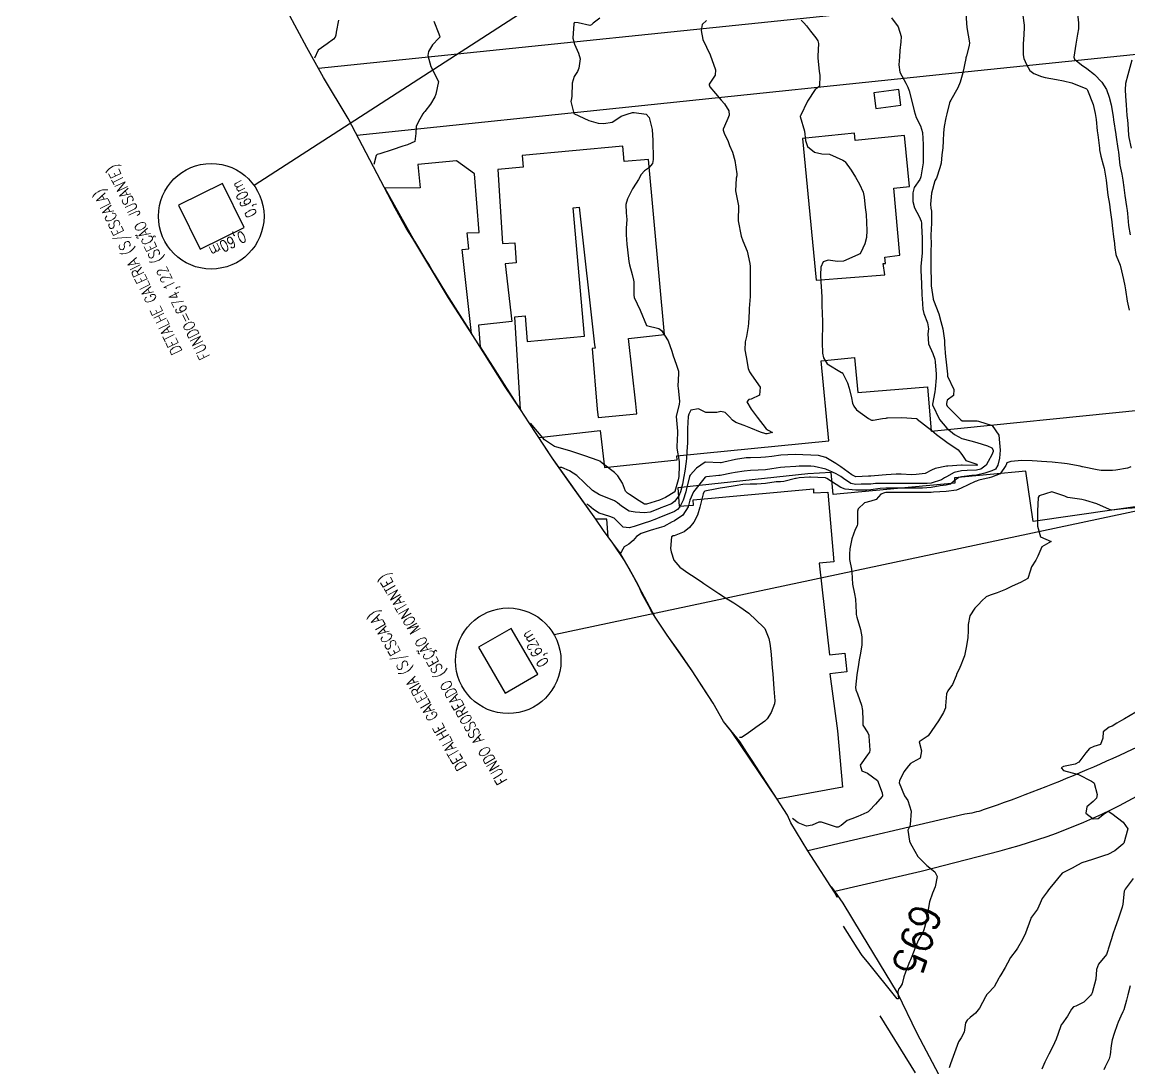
# Model space of a CAD drawing. Header units: metres. Extents: x 298520 to 308411, y 7433745 to 7450750.
# Drawn here: x 300231 to 300377.8, y 7444775.1 to 7444913.8 of the extents above; entities that cross this region are included whole.
import ezdxf
from ezdxf.enums import TextEntityAlignment as Align

# ---------------------------------------------------------------- set-up
doc = ezdxf.new("R2010")
doc.units = ezdxf.units.M
doc.header["$LTSCALE"] = 10
doc.linetypes.add('CONTINUO', pattern=[0])
for name, color, linetype in [('Area', 45, 'Continuous'), ('Cotas', 45, 'Continuous'), ('Curvas de Nivel 1m', 11, 'Continuous'), ('Curvas de Nivel 5m', 15, 'Continuous'), ('Edificações', 30, 'Continuous'), ('TEXTO', 45, 'Continuous'), ('Vias Primárias', 230, 'Continuous')]:
    doc.layers.add(name, color=color, linetype=linetype)
doc.styles.add('ROMANS', font='romans', dxfattribs={"height": 0.2})
doc.styles.add('Style-STANDARD', font='STANDARD.shx')

msp = doc.modelspace()

# ---------------------------------------------------------------- linework, layer by layer
at = {"layer": 'Area'}
msp.add_polyline3d([(300352.61, 7444774.21, 693.82), (300349.75, 7444779.65, 694.24), (300347.13, 7444785.01, 694.73), (300342.36, 7444792.88, 695.41), (300339.94, 7444796.9, 695.54), (300338.84, 7444798.52, 704.37), (300338.4, 7444799.07, 695.38), (300339.1, 7444797.74, 703.26), (300339.16, 7444797.77, 695.47), (300335.23, 7444803.85, 702.49), (300333.01, 7444807.56, 696.4), (300332.54, 7444808.57, 696.45), (300327.87, 7444815.84, 704.3), (300327.16, 7444816.91, 704.13), (300326.23, 7444818.36, 703.93), (300324.05, 7444821.01, 703.37), (300322.67, 7444823.46, 703.16), (300319.89, 7444827.75, 702.52), (300318.26, 7444830.12, 702.01), (300316.58, 7444832.45, 701.66), (300315.01, 7444834.83, 701.33), (300314.44, 7444835.78, 701.26), (300314.09, 7444836.39, 701.19), (300313.22, 7444838.01, 701.01), (300312.79, 7444839.06, 700.96), (300311.54, 7444841.29, 700.69), (300310.32, 7444843.41, 700.34), (300309.38, 7444844.66, 700.13), (300308.12, 7444846.34, 701.1), (300307.13, 7444847.87, 700.9), (300301.33, 7444855.98, 705.43), (300298.29, 7444860.63, 704.29), (300297.11, 7444862.38, 704.38), (300295.11, 7444865.38, 704.59), (300291.2, 7444871.6, 704.95), (300287.59, 7444877.22, 701.9), (300282.87, 7444885.08, 708.59), (300281.97, 7444886.43, 706.28), (300280.5, 7444889.11, 705.38), (300274.29, 7444900.97, 702.47), (300270.98, 7444906.45, 702.5), (300268.78, 7444910.4, 703.58), (300266.22, 7444915.19, 706.72)], dxfattribs=at)
at = {"layer": 'Curvas de Nivel 1m', "flags": 128}
for points, elevation in [([(300356.2, 7444914.89), (300356.33, 7444913.04), (300356.67, 7444911.04), (300356.65, 7444910.69), (300356.29, 7444909.32), (300356.21, 7444909.04), (300356.19, 7444908.95), (300355.79, 7444907.05), (300355.47, 7444905.83), (300355.15, 7444905.06), (300354.22, 7444903.43), (300354.08, 7444903.2), (300354.03, 7444903.07), (300353.69, 7444901.59), (300353.57, 7444901.08), (300353.34, 7444899.91), (300353.26, 7444899.08), (300353.21, 7444898.02), (300353.13, 7444897.08), (300353.04, 7444896.17), (300352.91, 7444895.08), (300352.76, 7444894.43), (300352.33, 7444893.09), (300352.22, 7444892.96), (300352.09, 7444892.72), (300351.64, 7444891.1), (300351.51, 7444889.64), (300351.58, 7444889.1), (300351.63, 7444888.68), (300351.64, 7444887.1), (300351.58, 7444885.51), (300351.58, 7444885.1), (300351.59, 7444884.69), (300351.56, 7444883.1), (300351.56, 7444882.68), (300351.55, 7444881.1), (300351.59, 7444879.44), (300351.6, 7444879.09), (300351.62, 7444878.8), (300351.86, 7444877.09), (300351.86, 7444877.05), (300351.9, 7444876.91), (300352.6, 7444875.08), (300352.9, 7444874.05), (300353.16, 7444873.08), (300353.36, 7444871.55), (300353.37, 7444871.07), (300353.52, 7444869.36), (300353.56, 7444869.07), (300353.75, 7444867.1), (300353.75, 7444867.07), (300353.78, 7444866.82), (300354.62, 7444865.06), (300354.56, 7444864.25), (300353.74, 7444863.61), (300353.64, 7444863.17), (300353.64, 7444863.07), (300353.73, 7444862.85), (300355.48, 7444861.05), (300355.71, 7444860.91), (300355.89, 7444860.87), (300357.71, 7444860.87), (300357.87, 7444860.86), (300359.7, 7444860.27), (300360.56, 7444858.99), (300360.68, 7444857.98), (300360.75, 7444856.99), (300360.68, 7444855.96), (300360.44, 7444854.99), (300360.13, 7444854.5), (300359.63, 7444854.25), (300358.71, 7444853.93), (300357.62, 7444853.69), (300357.02, 7444853.63), (300355.62, 7444853.47), (300355.29, 7444853.38), (300354.85, 7444853.06), (300354.16, 7444852.51), (300353.61, 7444852.38), (300352.8, 7444852.28), (300351.6, 7444852.05), (300350.45, 7444851.96), (300349.6, 7444851.97), (300348.76, 7444851.97), (300347.6, 7444851.98), (300346.42, 7444851.98), (300345.6, 7444851.98), (300344.84, 7444851.93), (300343.6, 7444851.75), (300343.09, 7444851.7), (300341.6, 7444851.68), (300340.19, 7444851.83), (300339.6, 7444852.07), (300337.75, 7444853.26), (300337.61, 7444853.33), (300337.53, 7444853.35), (300335.62, 7444853.43), (300335.48, 7444853.43), (300334.11, 7444853.31), (300333.68, 7444853.24), (300333.61, 7444853.23), (300332.08, 7444852.86), (300331.61, 7444852.82), (300331.05, 7444852.78), (300329.61, 7444852.58), (300328.48, 7444852.5), (300327.6, 7444852.49), (300326.64, 7444852.43), (300325.6, 7444852.29), (300324.22, 7444852.05), (300323.6, 7444851.94), (300323.16, 7444851.87), (300321.59, 7444851.56), (300321.46, 7444851.45), (300321.37, 7444851.23), (300320.9, 7444849.46), (300320.62, 7444848.4), (300320.13, 7444847.47), (300319.54, 7444846.74), (300318.84, 7444846.18), (300317.52, 7444845.66), (300317.4, 7444845.63), (300317.17, 7444845.5), (300317.04, 7444843.96), (300317.1, 7444843.5), (300317.48, 7444842.42), (300318.26, 7444841.49), (300319.46, 7444840.66), (300320.18, 7444840.19), (300321.26, 7444839.45), (300321.45, 7444839.32), (300321.83, 7444839.06), (300323.43, 7444838), (300324.33, 7444837.42), (300325.42, 7444836.73), (300326.21, 7444836.2), (300327.4, 7444835.38), (300329.38, 7444833.54), (300329.52, 7444833.36), (300330.05, 7444832.04), (300330.22, 7444831.35), (300330.34, 7444830.35), (300330.42, 7444829.34), (300330.51, 7444828.14), (300330.58, 7444827.34), (300330.63, 7444826.67), (300330.74, 7444825.35), (300330.87, 7444823.74), (300330.82, 7444823.34), (300330.37, 7444822.22), (300329.87, 7444821.35), (300329.54, 7444821.04), (300329.23, 7444820.83), (300328.36, 7444820.23), (300327.21, 7444819.38), (300326.44, 7444818.91), (300326.2, 7444818.89)], 697), ([(300363.74, 7444914.96), (300363.94, 7444913.35), (300363.94, 7444912.95), (300363.83, 7444911.44), (300363.82, 7444910.95), (300363.81, 7444909.43), (300363.9, 7444908.95), (300364.27, 7444908.14), (300364.7, 7444907.37), (300365.23, 7444906.94), (300366.26, 7444906.56), (300366.72, 7444906.45), (300368.25, 7444906.15), (300369.15, 7444905.99), (300370.25, 7444905.71), (300372.13, 7444904.96), (300372.23, 7444904.91), (300372.29, 7444904.85), (300372.36, 7444904.73), (300373.09, 7444902.84), (300373.36, 7444901.67), (300373.47, 7444900.84), (300373.64, 7444899.36), (300373.7, 7444898.83), (300373.92, 7444897.06), (300373.95, 7444896.83), (300374.13, 7444896), (300374.43, 7444894.83), (300374.54, 7444894.4), (300374.81, 7444892.82), (300374.9, 7444892.01), (300375.05, 7444890.82), (300375.24, 7444889.63), (300375.36, 7444888.82), (300375.56, 7444887.28), (300375.62, 7444886.81), (300375.85, 7444884.95), (300375.87, 7444884.81), (300375.98, 7444883.84), (300376.12, 7444882.95), (300376.15, 7444882.81), (300376.68, 7444881.52), (300376.87, 7444880.8), (300377.11, 7444879.62), (300377.29, 7444878.79), (300377.38, 7444878.25), (300377.6, 7444876.78), (300377.88, 7444875.55)], 696), ([(300272.98, 7444914.04), (300272.69, 7444912.42), (300272.63, 7444912.05), (300272.55, 7444911.8), (300272.31, 7444911.53), (300271.47, 7444910.88), (300270.28, 7444910.07), (300269.82, 7444908.98)], 703), ([(300285.62, 7444913.89), (300286.32, 7444912.2), (300286.4, 7444911.97), (300286.42, 7444911.88), (300286.41, 7444911.78), (300286.31, 7444911.66), (300285.44, 7444910.75), (300284.91, 7444909.89), (300284.84, 7444909.33), (300285.23, 7444907.89), (300286.24, 7444905.88), (300285.88, 7444904.22), (300285.78, 7444903.88), (300285.21, 7444902.88), (300284.43, 7444901.9), (300284.32, 7444901.77), (300284.19, 7444901.6), (300283.56, 7444900.52), (300283.31, 7444899.91), (300283.23, 7444898.99), (300283.13, 7444897.92), (300282.14, 7444897.5), (300281.51, 7444897.31), (300280.13, 7444896.84), (300278.47, 7444896.31), (300278.13, 7444896.21), (300278, 7444896.09), (300277.66, 7444894.87)], 702), ([(300307.67, 7444914.29), (300306.79, 7444913.64), (300306.54, 7444913.43), (300306.33, 7444913.34), (300304.77, 7444913.66), (300304.33, 7444913.71), (300304.27, 7444913.66), (300304.2, 7444913.53), (300304.06, 7444911.66), (300304.3, 7444910.85), (300304.84, 7444909.65), (300305.04, 7444908.89), (300304.88, 7444907.65), (300304.67, 7444907.24), (300304.25, 7444906.54), (300303.99, 7444905.66), (300303.92, 7444903.96), (300303.88, 7444903.66), (300303.8, 7444903.25), (300304.19, 7444901.66), (300306.18, 7444900.72), (300307.42, 7444900.38), (300308.17, 7444900.32), (300309.27, 7444900.52), (300310.19, 7444901.08), (300310.5, 7444901.28), (300311.29, 7444901.58), (300312, 7444901.77), (300312.19, 7444901.78), (300313.79, 7444901.55), (300314.19, 7444901.11), (300314.6, 7444899.54), (300314.67, 7444898.06), (300314.67, 7444897.54), (300314.73, 7444896.14), (300314.73, 7444895.54), (300314.62, 7444895.04), (300314.11, 7444894.4), (300313.6, 7444894.05), (300313.15, 7444893.56), (300312.77, 7444892.88), (300312.07, 7444891.78), (300311.99, 7444891.65), (300311.95, 7444891.57), (300311.32, 7444890.32), (300311.09, 7444889.58), (300311.15, 7444888.46), (300311.23, 7444887.58), (300311.15, 7444886.44), (300311.13, 7444885.58), (300311.24, 7444884.32), (300311.34, 7444883.58), (300311.51, 7444882.03), (300311.58, 7444881.57), (300311.93, 7444880.32), (300312.14, 7444879.57), (300312.17, 7444879.32), (300312.15, 7444877.57), (300312.23, 7444877.24), (300312.99, 7444875.56), (300313.85, 7444873.55), (300315.46, 7444873.14), (300315.85, 7444872.87), (300316.74, 7444871.51), (300317.21, 7444870.12), (300317.37, 7444869.5), (300317.8, 7444868.4), (300318.07, 7444867.5), (300318.1, 7444867.17), (300318.02, 7444865.5), (300318.03, 7444865.23), (300318.2, 7444863.5), (300318.16, 7444863.06), (300317.77, 7444861.5), (300317.76, 7444861.45), (300317.94, 7444859.5), (300317.94, 7444859.24), (300317.86, 7444857.5), (300317.88, 7444857.28), (300318.16, 7444855.49), (300318.18, 7444854.95), (300318.12, 7444853.49), (300318.05, 7444853.05), (300317.62, 7444851.5), (300317.61, 7444851.48), (300317.59, 7444851.46), (300316.38, 7444850.71), (300315.58, 7444850.37), (300313.86, 7444849.83), (300313.58, 7444849.84), (300312.87, 7444850.27), (300311.59, 7444851.1), (300311.31, 7444851.3), (300311.08, 7444851.58), (300310.65, 7444852.63), (300310.05, 7444853.59), (300309.62, 7444854.05), (300307.97, 7444855.29), (300307.64, 7444855.52), (300307.44, 7444855.62), (300305.65, 7444856.25), (300304.6, 7444856.61), (300303.66, 7444856.91), (300301.94, 7444857.41), (300301.66, 7444857.47), (300300.33, 7444858.39), (300298.46, 7444860.58)], 701), ([(300334.34, 7444914.05), (300334.71, 7444913.68), (300335.05, 7444913.3), (300335.6, 7444912.56), (300336.32, 7444911.71), (300336.58, 7444911.28), (300336.64, 7444910.94), (300336.55, 7444909.28), (300336.55, 7444909), (300336.74, 7444907.28), (300336.83, 7444906.7), (300336.79, 7444905.27), (300336.47, 7444905.03), (300336.23, 7444904.83), (300335.19, 7444903.3), (300334.25, 7444901.36), (300334.23, 7444901.31), (300334.23, 7444901.27), (300334.8, 7444899.3), (300334.92, 7444898.07), (300335.19, 7444897.29), (300336.13, 7444896.54), (300337.1, 7444896.29), (300338.13, 7444896.28), (300339.9, 7444895.46), (300340.11, 7444895.31), (300340.19, 7444895.24), (300340.99, 7444894.12), (300341.58, 7444893.22), (300341.76, 7444892.89), (300342.08, 7444892.27), (300342.57, 7444891.21), (300342.72, 7444890.55), (300342.87, 7444889.2), (300342.98, 7444888.26), (300343.04, 7444887.2), (300343.06, 7444886.14), (300343.02, 7444885.2), (300342.81, 7444884.37), (300342.26, 7444883.21), (300342.13, 7444883.05), (300341.97, 7444882.95), (300341.5, 7444882.75), (300339.96, 7444882.06), (300339.19, 7444882.02), (300337.96, 7444882.21), (300337.26, 7444881.96), (300336.98, 7444881.27), (300336.94, 7444880.27), (300336.99, 7444879.27), (300337.07, 7444878.11), (300337.1, 7444877.27), (300337.12, 7444876.04), (300337.16, 7444875.27), (300337.19, 7444873.94), (300337.18, 7444873.27), (300337.16, 7444871.95), (300337.16, 7444871.27), (300337.2, 7444869.87), (300337.32, 7444869.26), (300337.79, 7444868.45), (300339.72, 7444867.3), (300339.78, 7444867.28), (300339.81, 7444867.26), (300339.83, 7444867.24), (300340.49, 7444865.95), (300340.74, 7444865.23), (300341.05, 7444863.92), (300341.19, 7444863.22), (300341.34, 7444862.82), (300341.72, 7444862.34), (300343.3, 7444861.19), (300343.71, 7444860.99), (300343.93, 7444860.97), (300345.14, 7444861.18), (300345.62, 7444861.26), (300345.71, 7444861.28), (300345.83, 7444861.29), (300347.71, 7444861.32), (300349.66, 7444861.18), (300349.71, 7444861.16), (300349.73, 7444861.14), (300349.75, 7444861.12), (300351.69, 7444859.59), (300352.29, 7444859.08), (300353.67, 7444858.05), (300355.19, 7444857.05), (300355.66, 7444856.43), (300356.22, 7444855.61), (300357.64, 7444855.15), (300357.72, 7444855.02), (300357.68, 7444854.98), (300357.64, 7444854.97), (300355.7, 7444854.99), (300355.64, 7444854.99), (300353.83, 7444854.88), (300353.64, 7444854.87), (300352.14, 7444854.59), (300351.63, 7444854.33), (300350.81, 7444853.92), (300349.62, 7444853.76), (300349.01, 7444853.74), (300347.62, 7444853.81), (300346.95, 7444853.82), (300345.62, 7444853.73), (300345.12, 7444853.68), (300343.62, 7444853.56), (300343.27, 7444853.54), (300341.62, 7444853.47), (300341.1, 7444853.73), (300339.64, 7444854.77), (300338.96, 7444855.25), (300337.65, 7444856.01), (300336.66, 7444856.28), (300335.65, 7444856.34), (300334.57, 7444856.39), (300333.65, 7444856.41), (300332.58, 7444856.4), (300331.65, 7444856.33), (300330.47, 7444856.16), (300329.65, 7444856.05), (300329.01, 7444856.01), (300327.65, 7444855.99), (300327.06, 7444855.98), (300325.65, 7444855.76), (300324.12, 7444855.42), (300323.73, 7444855.34), (300323.64, 7444855.34), (300321.68, 7444855.41), (300321.64, 7444855.4), (300320.47, 7444854.63), (300319.62, 7444853.68), (300319.56, 7444853.53), (300319.55, 7444853.48), (300319.15, 7444851.93), (300319.05, 7444851.49), (300318.71, 7444850.36), (300318.26, 7444849.49), (300317.96, 7444849.11), (300317.56, 7444848.85), (300316.6, 7444848.47), (300315.55, 7444848.06), (300315.17, 7444847.9), (300314.23, 7444847.54), (300313.54, 7444847.3), (300312.23, 7444846.87), (300311.53, 7444846.7), (300310.75, 7444846.8), (300309.95, 7444847.59), (300309.55, 7444847.96), (300308.96, 7444848.2), (300307.56, 7444848.64), (300306.8, 7444849.15), (300306.21, 7444849.67), (300305.93, 7444849.82)], 699), ([(300346.34, 7444914.36), (300347.22, 7444913.15), (300347.62, 7444911.85), (300347.6, 7444911.15), (300347.46, 7444909.99), (300347.41, 7444909.15), (300347.33, 7444908.09), (300347.44, 7444907.15), (300348.24, 7444905.69), (300348.53, 7444905.14), (300348.68, 7444904.68), (300349.1, 7444903.13), (300349.33, 7444902), (300349.61, 7444901.13), (300350.18, 7444900.01), (300350.44, 7444899.12), (300350.56, 7444897.53), (300350.56, 7444897.11), (300350.56, 7444896.69), (300350.54, 7444895.11), (300350.23, 7444893.26), (300350.2, 7444893.12), (300350.09, 7444892.89), (300349.34, 7444891.86), (300349.16, 7444891.13), (300349.18, 7444890), (300349.39, 7444889.13), (300350.03, 7444887.99), (300350.3, 7444887.39), (300350.33, 7444887.12), (300350.33, 7444886.81), (300350.4, 7444885.11), (300350.41, 7444883.55), (300350.39, 7444883.11), (300350.23, 7444881.39), (300350.22, 7444881.12), (300350.23, 7444880.84), (300350.32, 7444879.11), (300350.38, 7444877.58), (300350.4, 7444877.11), (300350.48, 7444875.71), (300350.62, 7444875.11), (300351.1, 7444873.87), (300351.24, 7444873.1), (300351.17, 7444872.43), (300351.26, 7444871.1), (300351.81, 7444869.81), (300352.09, 7444869.09), (300352.15, 7444868.73), (300352.28, 7444867.09), (300352.28, 7444866.58), (300352.14, 7444865.09), (300352.09, 7444864.75), (300351.79, 7444863.09), (300351.79, 7444863.03), (300352.72, 7444861.08), (300353.7, 7444859.92), (300354.72, 7444859.06), (300355.68, 7444858.56), (300356.88, 7444858.24), (300357.67, 7444858), (300359.09, 7444857.59), (300359.67, 7444857.32), (300359.82, 7444857), (300359.82, 7444856.84), (300359.66, 7444856.38), (300359.15, 7444855.5), (300358.92, 7444855.01), (300358.18, 7444854.47), (300357.63, 7444854.35), (300356.38, 7444854.29), (300355.63, 7444854.25), (300354.66, 7444854.03), (300353.62, 7444853.48), (300353.38, 7444853.31), (300352.96, 7444853.08), (300351.61, 7444852.62), (300351.07, 7444852.56), (300349.61, 7444852.57), (300348.16, 7444852.58), (300347.61, 7444852.58), (300347.04, 7444852.59), (300345.61, 7444852.59), (300344.23, 7444852.56), (300343.61, 7444852.51), (300342.34, 7444852.47), (300341.61, 7444852.46), (300340.97, 7444852.59), (300339.96, 7444853.23), (300339.62, 7444853.49), (300339, 7444853.87), (300337.63, 7444854.49), (300336.07, 7444854.85), (300335.64, 7444854.88), (300334.08, 7444854.86), (300333.64, 7444854.85), (300332.21, 7444854.75), (300331.63, 7444854.69), (300330.47, 7444854.51), (300329.63, 7444854.41), (300328.64, 7444854.35), (300327.63, 7444854.29), (300326.81, 7444854.2), (300325.62, 7444854.02), (300325.1, 7444853.93), (300323.62, 7444853.64), (300323.43, 7444853.62), (300321.79, 7444853.45), (300321.63, 7444853.43), (300321.61, 7444853.42), (300320.07, 7444851.47), (300319.58, 7444850.35), (300319.41, 7444849.65), (300319.36, 7444849.48), (300318.67, 7444848.37), (300317.54, 7444847.63), (300317.45, 7444847.59), (300317.26, 7444847.5), (300316.16, 7444846.89), (300315.53, 7444846.68), (300314.34, 7444846.34), (300313.53, 7444846.07), (300313.15, 7444845.93), (300312.52, 7444845.56), (300312.07, 7444845.01), (300311.51, 7444844.55), (300310.88, 7444844.2), (300310.51, 7444843.56), (300310.35, 7444843.3)], 698), ([(300378.21, 7444908.71), (300377.7, 7444906.79), (300377.39, 7444905.65), (300377.33, 7444904.79), (300377.39, 7444903.95), (300377.45, 7444902.79), (300377.57, 7444901.41), (300377.63, 7444900.79), (300377.67, 7444900.28), (300377.78, 7444898.79), (300377.83, 7444898.45), (300378.15, 7444897.05)], 694), ([(300378.09, 7444854.78), (300377.76, 7444854.66), (300377.64, 7444854.62), (300376.1, 7444854.34), (300375.64, 7444854.29), (300374.14, 7444854.32), (300373.64, 7444854.39), (300371.7, 7444854.8), (300371.64, 7444854.81), (300371.39, 7444854.86), (300369.65, 7444855.19), (300369.29, 7444855.25), (300367.65, 7444855.43), (300366.24, 7444855.51), (300365.65, 7444855.53), (300365, 7444855.59), (300363.65, 7444855.64), (300362.18, 7444855.51), (300361.65, 7444855.31), (300361.56, 7444855.07), (300361.53, 7444854.98), (300360.76, 7444853.85), (300359.62, 7444853.41), (300359.28, 7444853.34), (300357.93, 7444853.02), (300357.69, 7444852.94), (300357.61, 7444852.91), (300357.45, 7444852.86), (300355.6, 7444851.98), (300354.95, 7444851.71), (300353.6, 7444851.51), (300351.92, 7444851.42), (300351.6, 7444851.4), (300349.85, 7444851.37), (300349.6, 7444851.37), (300349.35, 7444851.37), (300347.6, 7444851.37), (300345.79, 7444851.37), (300345.59, 7444851.37), (300345.41, 7444851.35), (300344.92, 7444851.18), (300344.29, 7444850.47), (300343.58, 7444850.23), (300342.78, 7444850), (300341.94, 7444849.21), (300341.84, 7444848.93), (300341.83, 7444847.21), (300341.77, 7444846.98), (300341.54, 7444846.48), (300341.09, 7444845.22), (300340.82, 7444843.9), (300340.75, 7444843.22), (300340.79, 7444842.52), (300341.03, 7444841.22), (300341.08, 7444840.83), (300341.19, 7444839.22), (300341.43, 7444837.94), (300341.56, 7444837.22), (300341.65, 7444835.46), (300341.67, 7444835.22), (300341.74, 7444834.87), (300342.23, 7444833.21), (300342.41, 7444832.25), (300342.4, 7444831.2), (300342.21, 7444830.08), (300342.05, 7444829.21), (300341.96, 7444828.57), (300341.74, 7444827.21), (300341.58, 7444825.51), (300341.61, 7444825.22), (300341.83, 7444824.66), (300342.35, 7444823.2), (300342.5, 7444822.46), (300342.52, 7444821.2), (300342.54, 7444820.51), (300343.22, 7444819.52), (300343.33, 7444819.19), (300343.35, 7444819.05), (300343.48, 7444817.19), (300343.44, 7444816.93), (300343.18, 7444816.58), (300342.18, 7444815.2), (300342.41, 7444814.46), (300343.15, 7444814.14), (300344.49, 7444813.18), (300345.12, 7444811.57), (300345.16, 7444811.17), (300345.16, 7444811.12), (300345.11, 7444811.06), (300344.22, 7444810.06), (300343.41, 7444809.19), (300343.24, 7444809.04), (300343.09, 7444808.95), (300341.86, 7444808.43), (300341.08, 7444808.12), (300340.44, 7444807.86), (300339.68, 7444807.23), (300339.29, 7444807.01), (300339.06, 7444807.01), (300338.25, 7444807.25), (300337.07, 7444807.64), (300336.7, 7444807.64), (300335.8, 7444807.28), (300335.06, 7444807.13), (300333.95, 7444807.55), (300333.2, 7444808.13)], 696), ([(300378.74, 7444822.26), (300377.24, 7444821.36), (300376.87, 7444821.16), (300376.24, 7444820.8), (300375.63, 7444820.41), (300375.23, 7444820.25), (300374.41, 7444819.63), (300374.37, 7444818.82), (300374.06, 7444817.96), (300373.2, 7444817.68), (300372.6, 7444817.43), (300372.1, 7444816.85), (300371.17, 7444815.63), (300370.69, 7444815.34), (300369.16, 7444815.05), (300368.85, 7444814.88), (300369.16, 7444814.52), (300369.64, 7444814.39), (300371.15, 7444813.97), (300372.86, 7444813.11), (300373.13, 7444812.94), (300373.21, 7444812.83), (300373.63, 7444811.35), (300373.54, 7444810.83), (300373.11, 7444810.4), (300372.27, 7444809.68), (300372.14, 7444808.85), (300373.08, 7444808.11), (300373.76, 7444808.15), (300374.59, 7444808.82), (300375.1, 7444809.11), (300375.59, 7444808.8), (300377.08, 7444807.66), (300377.71, 7444806.78), (300377.14, 7444804.89), (300377.08, 7444804.79), (300377.07, 7444804.77), (300377.04, 7444804.74), (300375.95, 7444803.88), (300375.02, 7444803.37), (300374.61, 7444803.22), (300373.42, 7444802.83), (300373.01, 7444802.7), (300371.61, 7444802.25), (300371, 7444801.96), (300370.32, 7444801.54), (300368.99, 7444800.88), (300367.36, 7444798.9), (300367.19, 7444798.68), (300366.97, 7444798.4), (300366.34, 7444797.52), (300366.08, 7444796.92), (300365.72, 7444796.14), (300364.92, 7444795.06), (300364.83, 7444794.93), (300364.76, 7444794.77), (300364.12, 7444792.94), (300363.73, 7444792.1), (300363.07, 7444790.96), (300362.87, 7444790.69), (300362.14, 7444789.69), (300361.73, 7444788.97), (300361.43, 7444788.39), (300360.83, 7444787.43), (300360.65, 7444787.16), (300360.56, 7444786.98), (300359.97, 7444785.83), (300359.17, 7444785), (300358.98, 7444784.82), (300358.8, 7444784.51), (300358.02, 7444783.01), (300357.47, 7444782.32), (300356.76, 7444781.74), (300356.37, 7444781.42), (300356.14, 7444781.04), (300355.96, 7444779.82), (300355.58, 7444779.04), (300355.24, 7444778.53), (300354.71, 7444777.05), (300354.16, 7444775.59), (300353.98, 7444775.06)], 694), ([(300378.39, 7444800.17), (300377.32, 7444798.78), (300377.22, 7444798.53), (300377.03, 7444796.79), (300376.94, 7444796.39), (300376.53, 7444795.19), (300376.41, 7444794.8), (300376.02, 7444793.69), (300375.72, 7444792.8), (300375.52, 7444792.18), (300375.09, 7444790.81), (300375.05, 7444790.63), (300374.87, 7444790.1), (300373.82, 7444788.83), (300373.54, 7444788.13), (300373.43, 7444786.83), (300372.97, 7444785.01), (300372.89, 7444784.84), (300372.8, 7444784.71), (300371.85, 7444783.79), (300370.79, 7444783.27), (300370.5, 7444783.15), (300370.21, 7444782.87), (300369.7, 7444781.94), (300368.93, 7444780.88), (300368.86, 7444780.77), (300368.75, 7444780.5), (300368.18, 7444778.89), (300367.73, 7444777.89), (300367.21, 7444776.9), (300366.69, 7444775.81), (300366.4, 7444775.2), (300366.3, 7444774.91)], 693), ([(300377.98, 7444785.94), (300377.71, 7444784.78), (300377.53, 7444784.05), (300377.15, 7444782.79), (300377.05, 7444782.51), (300376.77, 7444781.93), (300376.42, 7444781.14), (300376.29, 7444780.79), (300375.89, 7444779.65), (300375.63, 7444778.8), (300375.48, 7444778.04), (300375.33, 7444776.8), (300375.21, 7444776.29), (300374.69, 7444775.2), (300374.5, 7444774.81)], 692), ([(300349.52, 7444774.43), (300344.84, 7444781.99)], 694)]:
    msp.add_lwpolyline(points, dxfattribs=dict(at, elevation=elevation))
at = {"layer": 'Curvas de Nivel 5m', "flags": 128}
for points, elevation in [([(300371.01, 7444914.87), (300371.15, 7444913.67), (300371.13, 7444912.87), (300371.03, 7444912.17), (300370.78, 7444910.87), (300370.53, 7444909.12), (300370.62, 7444908.87), (300371.54, 7444908.12), (300372.27, 7444907.62), (300373.27, 7444906.84), (300374.25, 7444905.83), (300374.86, 7444904.82), (300375.22, 7444903.82), (300375.46, 7444902.82), (300375.74, 7444901.27), (300375.81, 7444900.81), (300376.1, 7444898.87), (300376.11, 7444898.81), (300376.16, 7444898.5), (300376.36, 7444897.02), (300376.39, 7444896.81), (300376.44, 7444896.51), (300376.64, 7444894.8), (300376.91, 7444893.6), (300377.04, 7444892.8), (300377.14, 7444891.85), (300377.3, 7444890.79), (300377.53, 7444889.3), (300377.6, 7444888.79), (300377.64, 7444888.39), (300377.8, 7444886.78), (300378, 7444885.55)], 695), ([(300321.79, 7444914.01), (300321.25, 7444913.46), (300321.11, 7444912.68), (300321.32, 7444911.46), (300322.28, 7444909.45), (300323.01, 7444907.44), (300322.94, 7444906.75), (300322.24, 7444905.69), (300322.14, 7444905.54), (300322.14, 7444905.45), (300322.23, 7444905.21), (300323.74, 7444903.43), (300324.21, 7444902.92), (300324.77, 7444901.99), (300324.79, 7444901.42), (300324.63, 7444900.98), (300324.17, 7444899.98), (300324.01, 7444899.58), (300324.01, 7444899.43), (300324.16, 7444899.06), (300324.66, 7444897.94), (300324.87, 7444897.42), (300325.24, 7444896.52), (300325.55, 7444895.41), (300325.83, 7444893.67), (300325.82, 7444893.4), (300325.75, 7444893.06), (300325.63, 7444891.41), (300326.04, 7444889.4), (300326.02, 7444887.4), (300326.38, 7444885.4), (300326.63, 7444884.76), (300327.21, 7444883.39), (300327.57, 7444881.77), (300327.59, 7444881.38), (300327.58, 7444879.74), (300327.58, 7444879.38), (300327.59, 7444877.69), (300327.58, 7444877.38), (300327.48, 7444875.8), (300327.46, 7444875.38), (300327.39, 7444873.86), (300327.35, 7444873.39), (300327.13, 7444872.09), (300326.95, 7444871.39), (300326.89, 7444870.32), (300327.05, 7444869.39), (300327.33, 7444867.85), (300327.49, 7444867.38), (300327.78, 7444867.01), (300328.92, 7444865.37), (300328.83, 7444864.29), (300327.74, 7444863.78), (300327.42, 7444863.7), (300327.14, 7444863.39), (300327.72, 7444862.42), (300328.51, 7444861.37), (300329.7, 7444859.84), (300329.98, 7444859.64), (300330.54, 7444859.35), (300329.86, 7444859.18), (300329.69, 7444859.17), (300328.95, 7444859.37), (300327.7, 7444859.91), (300326.8, 7444860.29), (300325.71, 7444860.68), (300325.26, 7444860.96), (300324.87, 7444861.41), (300324.3, 7444862.01), (300323.72, 7444862.12), (300323.16, 7444861.99), (300321.72, 7444862.01), (300320.73, 7444862.47), (300319.72, 7444862.32), (300319.44, 7444861.76), (300319.38, 7444861.48), (300319.3, 7444859.88), (300319.29, 7444859.48), (300319.27, 7444857.88), (300319.25, 7444857.48), (300319.17, 7444855.96), (300319.12, 7444855.49), (300318.91, 7444854.2), (300318.8, 7444853.49), (300318.6, 7444852.49), (300318.35, 7444851.49), (300318.14, 7444850.94), (300317.58, 7444850.17), (300317.18, 7444849.9), (300316.22, 7444849.51), (300315.75, 7444849.34), (300315.57, 7444849.27), (300314.32, 7444848.78), (300313.56, 7444848.67), (300312.36, 7444848.76), (300311.56, 7444848.89), (300310.54, 7444849.59), (300310.01, 7444850.03), (300309.58, 7444850.3), (300308.42, 7444850.78), (300307.59, 7444851.08), (300306.68, 7444851.63), (300305.6, 7444852.67), (300304.59, 7444853.66), (300303.62, 7444854.27), (300302.63, 7444854.68), (300302.36, 7444854.71)], 700), ([(300379.01, 7444849.33), (300377.57, 7444849.28), (300377.12, 7444849.24), (300375.57, 7444849.05), (300375.24, 7444849.14), (300373.58, 7444849.87), (300372.1, 7444850.34), (300371.59, 7444850.46), (300369.74, 7444850.73), (300369.59, 7444850.77), (300369.34, 7444850.88), (300367.6, 7444851.49), (300365.92, 7444850.93), (300365.81, 7444850.71), (300365.72, 7444848.93), (300365.71, 7444847.09), (300365.71, 7444846.93), (300366.11, 7444845.5), (300367.52, 7444844.9), (300366.27, 7444844.16), (300365.74, 7444842.93), (300365.49, 7444842.4), (300364.91, 7444841.51), (300364.73, 7444840.94), (300364.43, 7444839.97), (300363.45, 7444839.43), (300362.37, 7444838.97), (300361.45, 7444838.51), (300360.35, 7444838.08), (300359.43, 7444837.77), (300358.9, 7444837.54), (300358.31, 7444837.01), (300357.9, 7444836.53), (300357.41, 7444836.05), (300356.75, 7444835.03), (300356.53, 7444833.89), (300356.52, 7444833.03), (300356.47, 7444832.14), (300356.31, 7444831.04), (300356.01, 7444829.71), (300355.78, 7444829.04), (300355.65, 7444828.72), (300355.32, 7444827.96), (300355, 7444827.36), (300354.9, 7444827.05), (300354.44, 7444825.91), (300353.81, 7444825.06), (300353.65, 7444824.7), (300353.52, 7444823.07), (300353.49, 7444822.83), (300353.24, 7444822.21), (300352.57, 7444821.08), (300351.21, 7444819.1), (300350, 7444818.31), (300350.31, 7444817.11), (300350.15, 7444816.14), (300349.17, 7444815.62), (300348.86, 7444815.43), (300348.59, 7444815.13), (300347.96, 7444814.33), (300347.4, 7444813.14), (300347.38, 7444812.89), (300348.08, 7444811.14), (300348.5, 7444810.52), (300348.94, 7444809.12), (300348.84, 7444807.35), (300348.77, 7444807.12), (300348.52, 7444806.59), (300348.75, 7444805.12), (300348.84, 7444804.93), (300349.04, 7444804.53), (300349.82, 7444803.11), (300351.01, 7444801.93), (300352.08, 7444801.08), (300352.38, 7444800.47), (300352.15, 7444799.08), (300351.8, 7444798.24), (300351.4, 7444797.09), (300351.09, 7444795.26), (300351.06, 7444795.1), (300350.92, 7444794.48), (300350.65, 7444793.36), (300350.53, 7444793.1), (300349.93, 7444792.07), (300349.52, 7444791.11), (300349.34, 7444790.64), (300348.86, 7444789.38), (300348.75, 7444789.12), (300348.21, 7444787.76), (300348, 7444787.13), (300347.75, 7444786.2), (300347.5, 7444785.76), (300347.25, 7444785.49), (300347.19, 7444785.17), (300347.26, 7444784.21), (300347.1, 7444784.21), (300343.17, 7444789.13), (300342.47, 7444789.98), (300341.79, 7444790.99), (300339.99, 7444793.88)], 695)]:
    msp.add_lwpolyline(points, dxfattribs=dict(at, elevation=elevation))
at = {"layer": 'Edificações'}
for points in [[(300344, 7444904.4), (300344.26, 7444902.32), (300347.57, 7444902.74), (300347.31, 7444904.83)], [(300334.55, 7444898.34), (300336.35, 7444879.57), (300345.45, 7444880.25), (300345.24, 7444881.74), (300345.56, 7444881.78), (300345.44, 7444882.58), (300347.47, 7444882.87), (300346.64, 7444891.75), (300348.72, 7444891.95), (300348.07, 7444898.72), (300341.53, 7444898.06), (300341.43, 7444899.05)], [(300307.43, 7444861.33), (300312.56, 7444861.8), (300312.44, 7444863.14), (300311.46, 7444871.81), (300316.22, 7444872.34), (300314.11, 7444895.57), (300310.9, 7444895.28), (300310.71, 7444897.31), (300297.33, 7444896.09), (300297.47, 7444894.53), (300294.13, 7444894.22), (300294.74, 7444884.41), (300296.39, 7444884.51), (300296.55, 7444881.83), (300295.08, 7444881.72), (300295.96, 7444874.05), (300291.56, 7444873.56), (300291.77, 7444870.69), (300296.59, 7444863.15), (300297.11, 7444862.38), (300296.38, 7444874.7), (300297.76, 7444874.81), (300298.03, 7444871.43), (300305.61, 7444872.1), (300304.1, 7444889.15), (300304.92, 7444889.22), (300306.94, 7444870.97), (300307.02, 7444870.53), (300306.62, 7444870.47), (300307.29, 7444862.45)]]:
    msp.add_lwpolyline(points, close=True, dxfattribs=at)
at = {"layer": 'Edificações', "elevation": 704.48}
msp.add_lwpolyline([(300290.64, 7444872.48), (300289.39, 7444883.62), (300290.28, 7444883.72), (300290.05, 7444885.81), (300291.66, 7444885.87), (300291.03, 7444893.66), (300288.66, 7444895.37), (300283.53, 7444894.91), (300283.81, 7444891.79), (300279.12, 7444891.74), (300283.08, 7444884.73), (300284.59, 7444882.21), (300285, 7444881.53), (300285.7, 7444880.37), (300287.3, 7444877.71), (300289.09, 7444874.89)], close=True, dxfattribs=at)
at = {"layer": 'Edificações', "elevation": 704.77}
msp.add_lwpolyline([(300381.4, 7444849.87), (300365.12, 7444847.53), (300364.16, 7444854.2), (300354.68, 7444853.32), (300354.74, 7444852.62), (300338.6, 7444851.12), (300338.33, 7444854.04), (300335.23, 7444853.87), (300317.98, 7444852.01), (300318.16, 7444849.56), (300320.07, 7444849.7), (300320.02, 7444850.4), (300335.99, 7444851.87), (300336, 7444851.36), (300337.89, 7444851.41), (300338.7, 7444842.2), (300336.76, 7444842.03), (300338.1, 7444829.87), (300340.14, 7444830.09), (300340.42, 7444827.58), (300338.17, 7444827.33), (300339.17, 7444819.78), (300339.86, 7444812.3), (300331.16, 7444810.73), (300325.14, 7444819.68), (300324.05, 7444821.01), (300322.67, 7444823.46), (300321.28, 7444825.6), (300319.89, 7444827.75), (300316.58, 7444832.45), (300315.01, 7444834.83), (300312.17, 7444840.17), (300310.93, 7444842.35), (300309.38, 7444844.66), (300308.75, 7444845.5), (300308.6, 7444847.84), (300307.13, 7444847.87), (300304.09, 7444852.11), (300301.52, 7444855.71), (300301.14, 7444856.26), (300300.71, 7444856.92), (300299.56, 7444858.69), (300307.72, 7444859.6), (300308.26, 7444854.7), (300317.91, 7444855.73), (300317.85, 7444856.27), (300338.05, 7444858.25), (300337.01, 7444868.86), (300341.42, 7444869.3), (300341.88, 7444864.65), (300351.13, 7444865.4), (300351.62, 7444859.5), (300379.6, 7444862.36)], dxfattribs=at)
at = {"layer": 'TEXTO', "linetype": 'CONTINUO'}
for points in [[(300443.74, 7445009.61, 0), (300261.79, 7444892.11, 0)], [(300525.22, 7444880.04, 0), (300301.6, 7444832.49, 0)]]:
    msp.add_polyline3d(points, dxfattribs=at)
for points in [[(300257.61, 7444892.36, 0), (300251.77, 7444889.51, 0), (300254.62, 7444883.67, 0), (300260.46, 7444886.52, 0), (300257.61, 7444892.36, 0)], [(300299.41, 7444827.29, 0), (300295.91, 7444833.35, 0), (300291.58, 7444830.85, 0), (300295.08, 7444824.79, 0), (300299.41, 7444827.29, 0)]]:
    msp.add_polyline3d(points, close=True, dxfattribs=at)
for centre in [(300256.11, 7444888.02), (300295.5, 7444829.07)]:
    msp.add_circle(centre, 7, dxfattribs=at)
at = {"layer": 'Vias Primárias'}
for points, elevation in [([(300231.02, 7444978.87), (300278.42, 7444983.89), (300350.16, 7444991.29), (300380.17, 7444994.47, -0.096223), (300383.67, 7444994.17, -0.083143), (300390.62, 7444990.86, -0.110752), (300392.44, 7444988.86, -0.067848), (300394.97, 7444982.6), (300400.6, 7444968.14), (300406.03, 7444954.34), (300412.74, 7444934.46, -0.164059), (300412.74, 7444929.66, -0.162271), (300408.75, 7444924.37, -0.135179), (300398.11, 7444920.69), (300348.36, 7444915.68), (300270.33, 7444907.61)], 705.53), ([(300275.44, 7444898.78), (300353.51, 7444906.9), (300411.89, 7444912.94, -0.289314), (300421.95, 7444907.96, -0.029433), (300424.25, 7444903.62, -0.0585), (300427.52, 7444893.51, -0.089324), (300427.64, 7444886.92), (300426.61, 7444870.7), (300424.83, 7444854.03, -0.073399), (300424.03, 7444850.93, -0.016667), (300421.95, 7444846.42, -0.125895), (300416.99, 7444840.73), (300407.44, 7444834.39, -0.00217), (300399.64, 7444829.26, -0.04169), (300373.14, 7444814.97, -0.019704), (300358.51, 7444809.28, -0.055883), (300356.06, 7444808.73), (300335.23, 7444803.85)], 703.01), ([(300338.84, 7444798.52), (300350.29, 7444801.18), (300360.74, 7444803.87, 0.068395), (300380.03, 7444811.77, -0.035668), (300386.4, 7444814.87), (300394.69, 7444819.51, 0.022877), (300405.03, 7444825.93), (300415.14, 7444832.1), (300431.19, 7444842.46), (300433.77, 7444844.44, -0.032358), (300435.54, 7444845.63, -0.424976), (300441.38, 7444843.96, -0.087497), (300442.73, 7444839.81), (300443.69, 7444836.15, -0.017609), (300444.9, 7444830.74, -0.019867), (300446.34, 7444820.87, 0.000104), (300447.74, 7444807.65, -0.052633), (300447.76, 7444783.08, 0.014867), (300447.23, 7444776.07, -0.15097), (300444.64, 7444768.85, -0.000428), (300442.64, 7444766.19, 0.21982), (300441.86, 7444762.62, -0.03684), (300442.28, 7444759.79), (300442.19, 7444749.95)], 704.37)]:
    msp.add_lwpolyline(points, format="xyb", dxfattribs=dict(at, elevation=elevation))

# ---------------------------------------------------------------- texts
at = {"layer": 'Cotas', "style": 'Style-STANDARD'}
msp.add_text('695', height=4, rotation=251.6214, dxfattribs=at).set_placement((300349.73, 7444792.05, 695), align=Align.MIDDLE_CENTER)
at = {"layer": 'TEXTO', "style": 'ROMANS', "width": 0.8}
for s, rotation, p in [('FUNDO=674,122 (SEÇÃO JUSANTE)', 116.0043, (300255.97, 7444869.45)), ('0,60m', 116.0043, (300262.23, 7444888.31)), ('DETALHE GALERIA (S/ESCALA)', 116.0043, (300252.28, 7444870.13)), ('0,60m', 206.0043, (300260.28, 7444886.14)), ('FUNDO ASSOREADO (SEÇÃO MONTANTE)', 120, (300295.43, 7444813.2)), ('DETALHE GALERIA (S/ESCALA)', 120, (300290.08, 7444815.04)), ('0,62m', 120, (300300.94, 7444828.79))]:
    msp.add_text(s, height=1.5, rotation=rotation, dxfattribs=at).set_placement(p)

doc.saveas('drawing.dxf')
